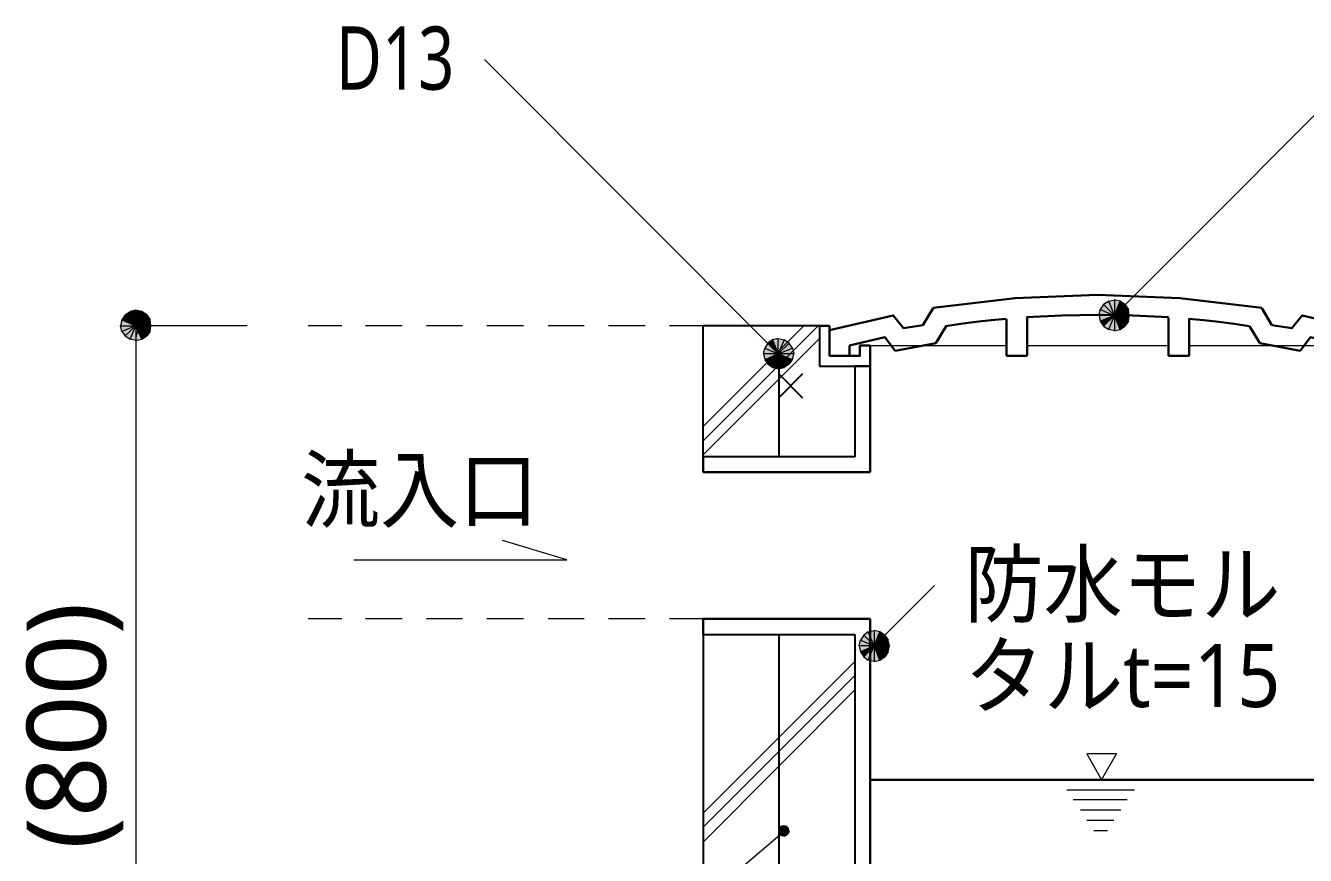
# Model space of a CAD drawing. Header units: millimetres. Extents: x 0 to 420, y 0 to 297.
# Drawn here: x 70.79 to 112.92, y 102.56 to 129.87 of the extents above; entities that cross this region are included whole.
import ezdxf
from ezdxf.enums import TextEntityAlignment as Align

# ---------------------------------------------------------------- set-up
doc = ezdxf.new("R2010")
doc.units = ezdxf.units.MM
doc.styles.add('kst32b', font='NotoSansJP-Variable.ttf')

msp = doc.modelspace()

# ---------------------------------------------------------------- hatches: boundary and pattern name
h = msp.add_hatch(color=7)
h.paths.add_polyline_path([(106.278, 120.692), (106.172, 120.523), (106.638, 120.333), (106.278, 120.692)])
h.paths.add_polyline_path([(106.172, 120.523), (106.638, 120.333), (106.13, 120.333), (106.172, 120.523)])
h.paths.add_polyline_path([(106.638, 120.333), (106.13, 120.333), (106.172, 120.142), (106.638, 120.333)])
h = msp.add_hatch(color=7)
h.paths.add_polyline_path([(106.828, 120.798), (106.638, 120.84), (106.638, 120.333), (106.828, 120.798)])
h.paths.add_polyline_path([(106.638, 120.84), (106.638, 120.333), (106.447, 120.798), (106.638, 120.84)])
h.paths.add_polyline_path([(106.638, 120.333), (106.447, 120.798), (106.278, 120.692), (106.638, 120.333)])
h = msp.add_hatch(color=7)
h.paths.add_polyline_path([(107.125, 120.333), (107.103, 120.523), (106.638, 120.333), (107.125, 120.333)])
h.paths.add_polyline_path([(107.103, 120.523), (106.638, 120.333), (106.976, 120.692), (107.103, 120.523)])
h.paths.add_polyline_path([(106.638, 120.333), (106.976, 120.692), (106.828, 120.798), (106.638, 120.333)])
h = msp.add_hatch(color=7)
h.paths.add_polyline_path([(73.956, 120.184), (73.914, 119.994), (74.422, 119.994), (73.956, 120.184)])
h.paths.add_polyline_path([(73.914, 119.994), (74.422, 119.994), (73.956, 119.803), (73.914, 119.994)])
h.paths.add_polyline_path([(74.422, 119.994), (73.956, 119.803), (74.062, 119.655), (74.422, 119.994)])
h = msp.add_hatch(color=7)
h.paths.add_polyline_path([(74.422, 120.502), (74.232, 120.459), (74.422, 119.994), (74.422, 120.502)])
h.paths.add_polyline_path([(74.232, 120.459), (74.422, 119.994), (74.062, 120.354), (74.232, 120.459)])
h.paths.add_polyline_path([(74.422, 119.994), (74.062, 120.354), (73.956, 120.184), (74.422, 119.994)])
for points in [[(74.612, 120.459), (74.422, 120.502), (74.422, 119.994), (74.612, 120.459)], [(106.172, 120.142), (106.278, 119.973), (106.638, 120.333), (106.172, 120.142)], [(95.377, 119.528), (95.229, 119.422), (95.568, 119.062), (95.377, 119.528)], [(98.277, 109.262), (98.383, 109.093), (98.721, 109.453), (98.277, 109.262)]]:
    msp.add_hatch(color=7).paths.add_polyline_path(points)
h = msp.add_hatch(color=7)
h.paths.add_polyline_path([(74.909, 119.994), (74.888, 120.184), (74.422, 119.994), (74.909, 119.994)])
h.paths.add_polyline_path([(74.888, 120.184), (74.422, 119.994), (74.782, 120.354), (74.888, 120.184)])
h.paths.add_polyline_path([(74.422, 119.994), (74.782, 120.354), (74.612, 120.459), (74.422, 119.994)])
h = msp.add_hatch(color=7)
h.paths.add_polyline_path([(106.278, 119.973), (106.447, 119.867), (106.638, 120.333), (106.278, 119.973)])
h.paths.add_polyline_path([(106.447, 119.867), (106.638, 120.333), (106.638, 119.825), (106.447, 119.867)])
h.paths.add_polyline_path([(106.638, 120.333), (106.638, 119.825), (106.828, 119.867), (106.638, 120.333)])
h = msp.add_hatch(color=7)
h.paths.add_polyline_path([(106.828, 119.867), (106.976, 119.973), (106.638, 120.333), (106.828, 119.867)])
h.paths.add_polyline_path([(106.976, 119.973), (106.638, 120.333), (107.103, 120.142), (106.976, 119.973)])
h.paths.add_polyline_path([(106.638, 120.333), (107.103, 120.142), (107.125, 120.333), (106.638, 120.333)])
h = msp.add_hatch(color=7)
h.paths.add_polyline_path([(74.062, 119.655), (74.232, 119.549), (74.422, 119.994), (74.062, 119.655)])
h.paths.add_polyline_path([(74.232, 119.549), (74.422, 119.994), (74.422, 119.507), (74.232, 119.549)])
h.paths.add_polyline_path([(74.422, 119.994), (74.422, 119.507), (74.612, 119.549), (74.422, 119.994)])
h = msp.add_hatch(color=7)
h.paths.add_polyline_path([(74.612, 119.549), (74.782, 119.655), (74.422, 119.994), (74.612, 119.549)])
h.paths.add_polyline_path([(74.782, 119.655), (74.422, 119.994), (74.888, 119.803), (74.782, 119.655)])
h.paths.add_polyline_path([(74.422, 119.994), (74.888, 119.803), (74.909, 119.994), (74.422, 119.994)])
h = msp.add_hatch(color=7)
h.paths.add_polyline_path([(95.229, 119.422), (95.123, 119.253), (95.568, 119.062), (95.229, 119.422)])
h.paths.add_polyline_path([(95.123, 119.253), (95.568, 119.062), (95.081, 119.062), (95.123, 119.253)])
h.paths.add_polyline_path([(95.568, 119.062), (95.081, 119.062), (95.123, 118.872), (95.568, 119.062)])
h = msp.add_hatch(color=7)
h.paths.add_polyline_path([(95.927, 119.422), (95.758, 119.528), (95.568, 119.062), (95.927, 119.422)])
h.paths.add_polyline_path([(95.758, 119.528), (95.568, 119.062), (95.568, 119.571), (95.758, 119.528)])
h.paths.add_polyline_path([(95.568, 119.062), (95.568, 119.571), (95.377, 119.528), (95.568, 119.062)])
h = msp.add_hatch(color=7)
h.paths.add_polyline_path([(96.033, 118.872), (96.076, 119.062), (95.568, 119.062), (96.033, 118.872)])
h.paths.add_polyline_path([(96.076, 119.062), (95.568, 119.062), (96.033, 119.253), (96.076, 119.062)])
h.paths.add_polyline_path([(95.568, 119.062), (96.033, 119.253), (95.927, 119.422), (95.568, 119.062)])
h = msp.add_hatch(color=7)
h.paths.add_polyline_path([(95.123, 118.872), (95.229, 118.724), (95.568, 119.062), (95.123, 118.872)])
h.paths.add_polyline_path([(95.229, 118.724), (95.568, 119.062), (95.377, 118.618), (95.229, 118.724)])
h.paths.add_polyline_path([(95.568, 119.062), (95.377, 118.618), (95.568, 118.576), (95.568, 119.062)])
h = msp.add_hatch(color=7)
h.paths.add_polyline_path([(95.568, 118.576), (95.758, 118.618), (95.568, 119.062), (95.568, 118.576)])
h.paths.add_polyline_path([(95.758, 118.618), (95.568, 119.062), (95.927, 118.724), (95.758, 118.618)])
h.paths.add_polyline_path([(95.568, 119.062), (95.927, 118.724), (96.033, 118.872), (95.568, 119.062)])
h = msp.add_hatch(color=7)
h.paths.add_polyline_path([(98.383, 109.813), (98.277, 109.643), (98.721, 109.453), (98.383, 109.813)])
h.paths.add_polyline_path([(98.277, 109.643), (98.721, 109.453), (98.235, 109.453), (98.277, 109.643)])
h.paths.add_polyline_path([(98.721, 109.453), (98.235, 109.453), (98.277, 109.262), (98.721, 109.453)])
h = msp.add_hatch(color=7)
h.paths.add_polyline_path([(98.912, 109.918), (98.721, 109.961), (98.721, 109.453), (98.912, 109.918)])
h.paths.add_polyline_path([(98.721, 109.961), (98.721, 109.453), (98.531, 109.918), (98.721, 109.961)])
h.paths.add_polyline_path([(98.721, 109.453), (98.531, 109.918), (98.383, 109.813), (98.721, 109.453)])
h = msp.add_hatch(color=7)
h.paths.add_polyline_path([(99.229, 109.453), (99.187, 109.643), (98.721, 109.453), (99.229, 109.453)])
h.paths.add_polyline_path([(99.187, 109.643), (98.721, 109.453), (99.081, 109.813), (99.187, 109.643)])
h.paths.add_polyline_path([(98.721, 109.453), (99.081, 109.813), (98.912, 109.918), (98.721, 109.453)])
h = msp.add_hatch(color=7)
h.paths.add_polyline_path([(98.383, 109.093), (98.531, 108.987), (98.721, 109.453), (98.383, 109.093)])
h.paths.add_polyline_path([(98.531, 108.987), (98.721, 109.453), (98.721, 108.945), (98.531, 108.987)])
h.paths.add_polyline_path([(98.721, 109.453), (98.721, 108.945), (98.912, 108.987), (98.721, 109.453)])
h = msp.add_hatch(color=7)
h.paths.add_polyline_path([(98.912, 108.987), (99.081, 109.093), (98.721, 109.453), (98.912, 108.987)])
h.paths.add_polyline_path([(99.081, 109.093), (98.721, 109.453), (99.187, 109.262), (99.081, 109.093)])
h.paths.add_polyline_path([(98.721, 109.453), (99.187, 109.262), (99.229, 109.453), (98.721, 109.453)])
h = msp.add_hatch(color=7)
h.paths.add_polyline_path([(95.631, 103.484), (95.589, 103.357), (95.758, 103.357), (95.631, 103.484)])
h.paths.add_polyline_path([(95.589, 103.357), (95.758, 103.357), (95.631, 103.251), (95.589, 103.357)])
h.paths.add_polyline_path([(95.758, 103.357), (95.631, 103.251), (95.758, 103.187), (95.758, 103.357)])
h = msp.add_hatch(color=7)
h.paths.add_polyline_path([(95.927, 103.357), (95.864, 103.484), (95.758, 103.357), (95.927, 103.357)])
h.paths.add_polyline_path([(95.864, 103.484), (95.758, 103.357), (95.758, 103.526), (95.864, 103.484)])
h.paths.add_polyline_path([(95.758, 103.357), (95.758, 103.526), (95.631, 103.484), (95.758, 103.357)])
h = msp.add_hatch(color=7)
h.paths.add_polyline_path([(95.758, 103.187), (95.864, 103.251), (95.758, 103.357), (95.758, 103.187)])
h.paths.add_polyline_path([(95.864, 103.251), (95.758, 103.357), (95.927, 103.357), (95.864, 103.251)])

# ---------------------------------------------------------------- linework, layer by layer
at = {"lineweight": 13}
for points in [[(106.638, 120.333), (116.057, 129.752)], [(95.568, 119.062), (85.894, 128.757)], [(74.814, 119.994), (74.661, 119.963), (74.537, 119.879), (74.453, 119.755), (74.422, 119.602)], [(78.084, 119.994), (74.824, 119.994)], [(81.195, 119.994), (80.095, 119.994)], [(83.185, 119.994), (81.979, 119.994)], [(85.175, 119.994), (83.989, 119.994)], [(87.186, 119.994), (85.979, 119.994)], [(89.175, 119.994), (87.99, 119.994)], [(91.186, 119.994), (89.979, 119.994)], [(93.091, 119.994), (91.99, 119.994)], [(93.091, 116.205), (96.88, 119.994)], [(96.414, 119.994), (93.091, 116.671)], [(74.422, 119.592), (74.422, 93.662)], [(96.922, 119.571), (93.091, 115.739)], [(98.594, 119.338), (103.082, 119.338)], [(103.759, 119.338), (108.416, 119.338)], [(109.093, 119.338), (113.58, 119.338)], [(81.598, 112.289), (88.604, 112.289), (86.487, 112.924)], [(98.721, 109.453), (100.711, 111.443)], [(81.195, 110.342), (80.095, 110.342)], [(83.185, 110.342), (81.979, 110.342)], [(85.175, 110.342), (83.989, 110.342)], [(87.186, 110.342), (85.979, 110.342)], [(89.175, 110.342), (87.99, 110.342)], [(91.186, 110.342), (89.979, 110.342)], [(93.091, 110.342), (91.99, 110.342)], [(98.086, 108.945), (93.091, 103.95)], [(93.091, 103.484), (98.086, 108.479)], [(98.086, 108.013), (93.091, 102.997)], [(105.071, 104.712), (107.294, 104.712)], [(105.283, 104.394), (107.061, 104.394)], [(105.516, 104.055), (106.849, 104.055)], [(105.728, 103.717), (106.617, 103.717)], [(90.382, 98.785), (95.758, 103.357)], [(105.96, 103.378), (106.405, 103.378)]]:
    msp.add_lwpolyline(points, dxfattribs=at)
at = {"lineweight": 30}
for points in [[(111.487, 120.583), (108.788, 120.903), (106.077, 121.01), (103.365, 120.903), (100.666, 120.583)], [(99.695, 119.909), (100.33, 120.015), (100.669, 120.565)], [(111.485, 120.565), (111.824, 120.015)], [(97.261, 119.846), (99.356, 120.333), (99.695, 119.909)], [(103.075, 120.22), (102.574, 120.172), (102.074, 120.116), (101.575, 120.053), (101.077, 119.982)], [(103.082, 120.205), (103.082, 118.999)], [(108.412, 120.273), (107.245, 120.334), (106.077, 120.354), (104.909, 120.334), (103.742, 120.273)], [(103.759, 118.999), (103.759, 120.248)], [(108.416, 120.248), (108.416, 118.999)], [(111.077, 119.982), (110.578, 120.053), (110.079, 120.116), (109.579, 120.172), (109.079, 120.22)], [(109.093, 118.999), (109.093, 120.205)], [(111.824, 120.015), (112.48, 119.909), (112.818, 120.333), (114.914, 119.846)], [(96.922, 119.994), (97.261, 119.994)], [(97.261, 119.994), (97.261, 118.999)], [(101.092, 119.973), (100.753, 119.422)], [(111.083, 119.973), (111.421, 119.422)], [(97.261, 118.999), (98.256, 118.999), (98.256, 119.338), (98.594, 119.338), (98.594, 118.66), (98.086, 118.66)], [(99.42, 119.168), (99.081, 119.613), (97.917, 119.338)], [(97.917, 119.338), (97.917, 118.999)], [(100.753, 119.422), (99.42, 119.168)], [(111.421, 119.422), (112.755, 119.168)], [(112.755, 119.168), (113.094, 119.613), (114.258, 119.338)], [(103.082, 118.999), (103.759, 118.999)], [(108.416, 118.999), (109.093, 118.999)], [(98.594, 115.168), (98.594, 118.66)], [(93.091, 115.676), (93.091, 115.168)], [(93.091, 115.168), (98.594, 115.168)], [(93.091, 109.834), (93.091, 110.342)], [(93.091, 110.342), (98.594, 110.342)], [(98.594, 110.342), (98.594, 93.345)], [(98.594, 105.05), (113.58, 105.05)]]:
    msp.add_lwpolyline(points, dxfattribs=at)
at = {"lineweight": 0}
for points in [[(106.172, 120.523), (106.638, 120.333), (106.13, 120.333)], [(106.278, 120.692), (106.172, 120.523), (106.638, 120.333)], [(106.638, 120.333), (106.447, 120.798), (106.278, 120.692)], [(106.638, 120.84), (106.638, 120.333), (106.447, 120.798)], [(106.828, 120.798), (106.638, 120.84), (106.638, 120.333)], [(106.638, 120.333), (106.976, 120.692), (106.828, 120.798)], [(107.103, 120.523), (106.638, 120.333), (106.976, 120.692)], [(107.125, 120.333), (107.103, 120.523), (106.638, 120.333)], [(73.956, 120.184), (73.914, 119.994), (74.422, 119.994)], [(74.422, 119.994), (74.062, 120.354), (73.956, 120.184)], [(74.232, 120.459), (74.422, 119.994), (74.062, 120.354)], [(74.422, 120.502), (74.232, 120.459), (74.422, 119.994)], [(74.612, 120.459), (74.422, 120.502), (74.422, 119.994)], [(74.422, 119.994), (74.782, 120.354), (74.612, 120.459)], [(74.888, 120.184), (74.422, 119.994), (74.782, 120.354)], [(74.909, 119.994), (74.888, 120.184), (74.422, 119.994)], [(106.638, 120.333), (106.13, 120.333), (106.172, 120.142)], [(106.172, 120.142), (106.278, 119.973), (106.638, 120.333)], [(106.278, 119.973), (106.447, 119.867), (106.638, 120.333)], [(106.447, 119.867), (106.638, 120.333), (106.638, 119.825)], [(106.638, 120.333), (106.638, 119.825), (106.828, 119.867)], [(106.828, 119.867), (106.976, 119.973), (106.638, 120.333)], [(106.976, 119.973), (106.638, 120.333), (107.103, 120.142)], [(106.638, 120.333), (107.103, 120.142), (107.125, 120.333)], [(73.914, 119.994), (74.422, 119.994), (73.956, 119.803)], [(74.422, 119.994), (73.956, 119.803), (74.062, 119.655)], [(74.062, 119.655), (74.232, 119.549), (74.422, 119.994)], [(74.232, 119.549), (74.422, 119.994), (74.422, 119.507)], [(74.422, 119.994), (74.422, 119.507), (74.612, 119.549)], [(74.612, 119.549), (74.782, 119.655), (74.422, 119.994)], [(74.782, 119.655), (74.422, 119.994), (74.888, 119.803)], [(74.422, 119.994), (74.888, 119.803), (74.909, 119.994)], [(95.123, 119.253), (95.568, 119.062), (95.081, 119.062)], [(95.229, 119.422), (95.123, 119.253), (95.568, 119.062)], [(95.377, 119.528), (95.229, 119.422), (95.568, 119.062)], [(95.568, 119.062), (95.568, 119.571), (95.377, 119.528)], [(95.758, 119.528), (95.568, 119.062), (95.568, 119.571)], [(95.927, 119.422), (95.758, 119.528), (95.568, 119.062)], [(95.568, 119.062), (96.033, 119.253), (95.927, 119.422)], [(96.076, 119.062), (95.568, 119.062), (96.033, 119.253)], [(95.568, 119.062), (95.081, 119.062), (95.123, 118.872)], [(95.123, 118.872), (95.229, 118.724), (95.568, 119.062)], [(95.229, 118.724), (95.568, 119.062), (95.377, 118.618)], [(95.568, 119.062), (95.377, 118.618), (95.568, 118.576)], [(95.568, 118.576), (95.758, 118.618), (95.568, 119.062)], [(95.758, 118.618), (95.568, 119.062), (95.927, 118.724)], [(95.568, 119.062), (95.927, 118.724), (96.033, 118.872)], [(96.033, 118.872), (96.076, 119.062), (95.568, 119.062)], [(98.277, 109.643), (98.721, 109.453), (98.235, 109.453)], [(98.383, 109.813), (98.277, 109.643), (98.721, 109.453)], [(98.721, 109.453), (98.531, 109.918), (98.383, 109.813)], [(98.721, 109.961), (98.721, 109.453), (98.531, 109.918)], [(98.912, 109.918), (98.721, 109.961), (98.721, 109.453)], [(98.721, 109.453), (99.081, 109.813), (98.912, 109.918)], [(99.187, 109.643), (98.721, 109.453), (99.081, 109.813)], [(99.229, 109.453), (99.187, 109.643), (98.721, 109.453)], [(98.721, 109.453), (98.235, 109.453), (98.277, 109.262)], [(98.277, 109.262), (98.383, 109.093), (98.721, 109.453)], [(98.383, 109.093), (98.531, 108.987), (98.721, 109.453)], [(98.531, 108.987), (98.721, 109.453), (98.721, 108.945)], [(98.721, 109.453), (98.721, 108.945), (98.912, 108.987)], [(98.912, 108.987), (99.081, 109.093), (98.721, 109.453)], [(99.081, 109.093), (98.721, 109.453), (99.187, 109.262)], [(98.721, 109.453), (99.187, 109.262), (99.229, 109.453)], [(95.631, 103.484), (95.589, 103.357), (95.758, 103.357)], [(95.589, 103.357), (95.758, 103.357), (95.631, 103.251)], [(95.758, 103.357), (95.758, 103.526), (95.631, 103.484)], [(95.758, 103.357), (95.631, 103.251), (95.758, 103.187)], [(95.864, 103.484), (95.758, 103.357), (95.758, 103.526)], [(95.927, 103.357), (95.864, 103.484), (95.758, 103.357)], [(95.758, 103.187), (95.864, 103.251), (95.758, 103.357)], [(95.864, 103.251), (95.758, 103.357), (95.927, 103.357)]]:
    msp.add_lwpolyline(points, close=True, dxfattribs=at)
at = {"lineweight": 25}
for points in [[(93.091, 115.676), (93.091, 119.994)], [(96.922, 119.994), (93.091, 119.994)], [(96.922, 119.994), (96.922, 118.66)], [(95.589, 118.999), (95.589, 115.676)], [(96.372, 118.406), (95.589, 117.623)], [(95.589, 118.406), (96.372, 117.623)], [(96.922, 118.66), (98.086, 118.66), (98.086, 115.676)], [(98.086, 115.676), (93.091, 115.676)], [(93.091, 109.834), (98.086, 109.834)], [(93.091, 109.834), (93.091, 87.842)], [(95.589, 109.834), (95.589, 90.234)], [(98.086, 109.834), (98.086, 92.837)]]:
    msp.add_lwpolyline(points, dxfattribs=at)
at = {"lineweight": 13}
msp.add_lwpolyline([(106.701, 105.897), (105.728, 105.897), (106.214, 105.05)], close=True, dxfattribs=at)
at = {"lineweight": 25}
msp.add_lwpolyline([(95.906, 103.367), (95.894, 103.429), (95.86, 103.48), (95.809, 103.514), (95.747, 103.526), (95.686, 103.514), (95.635, 103.48), (95.601, 103.429), (95.589, 103.367), (95.601, 103.306), (95.635, 103.255), (95.686, 103.221), (95.747, 103.209), (95.809, 103.221), (95.86, 103.255), (95.894, 103.306)], close=True, dxfattribs=at)

# ---------------------------------------------------------------- texts
at = {"style": 'kst32b'}
for s, height, p, p2 in [('D13', 2.0791, (81.005, 127.762), (84.903, 127.762)), ('流入口', 2.0791, (79.862, 113.559), (87.659, 113.559)), ('防水モル', 2.0791, (101.706, 110.448), (112.101, 110.448)), ('(800)', 2.5989, (73.427, 102.764), (73.427, 110.886)), ('タルt=15', 2.0791, (101.706, 107.442), (112.101, 107.442))]:
    msp.add_text(s, height=height, dxfattribs=at).set_placement(p, p2, align=Align.FIT)

doc.saveas('drawing.dxf')
